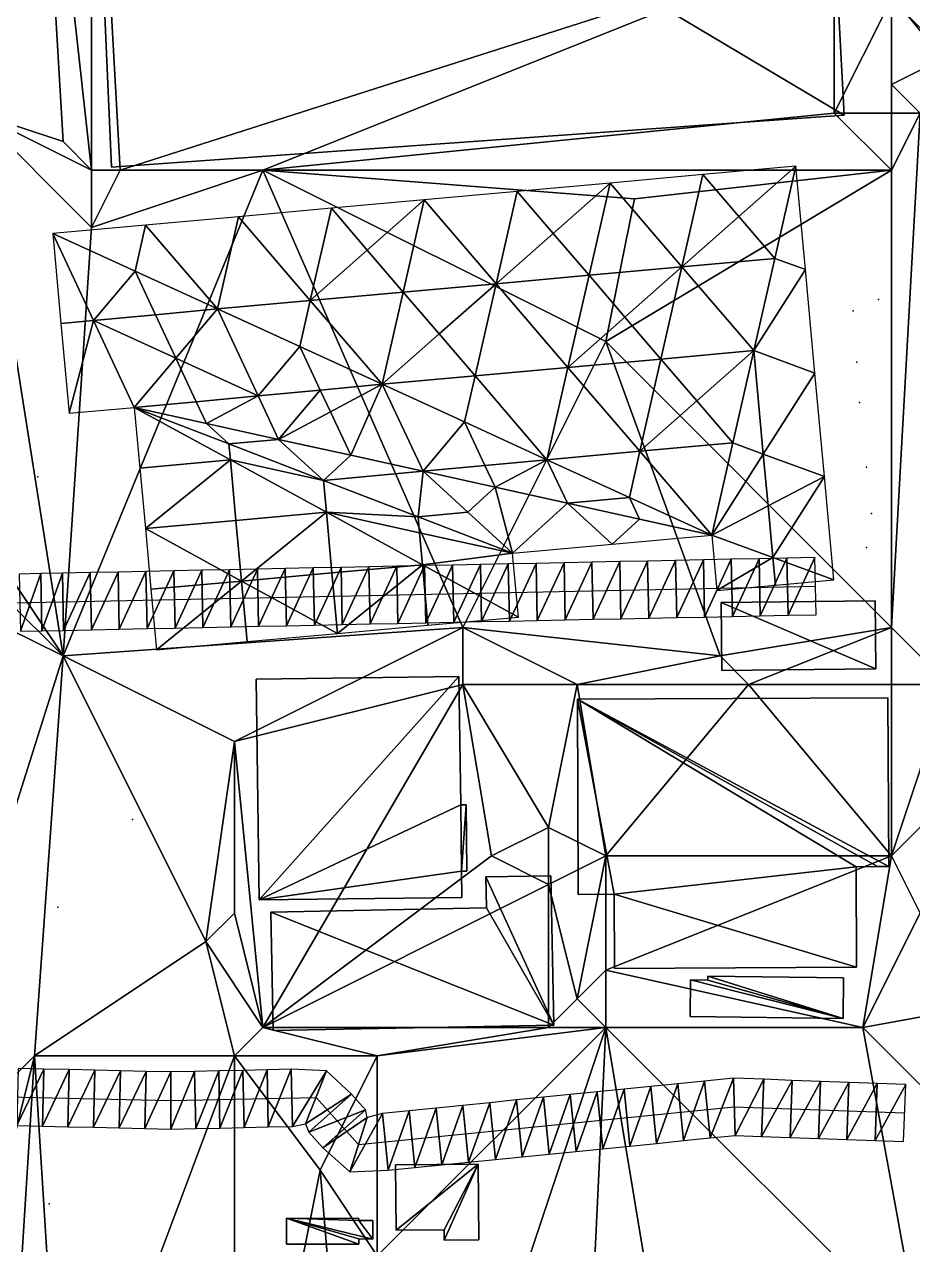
# Model space of a CAD drawing. Header units: metres. Extents: x -1103 to 901, y -902 to 905.
# Drawn here: x -632.7 to -570.5, y 724.8 to 810.2 of the extents above; entities that cross this region are included whole.
import ezdxf

# ---------------------------------------------------------------- set-up
doc = ezdxf.new("R2010")
doc.units = ezdxf.units.M
for name, color, linetype in [('OSM_BUILDING_FOOTPRINTS', 7, 'CONTINUOUS'), ('OSM_BUILDING_ROOFS', 1, 'CONTINUOUS'), ('OSM_BUILDING_WALLS', 8, 'CONTINUOUS'), ('OSM_PARKING', 8, 'CONTINUOUS'), ('OSM_ROAD_AXES', 2, 'CONTINUOUS'), ('OSM_ROAD_SURFACE', 9, 'CONTINUOUS'), ('OSM_TERRAIN', 3, 'CONTINUOUS'), ('OSM_TREES', 3, 'CONTINUOUS')]:
    doc.layers.add(name, color=color, linetype=linetype)

msp = doc.modelspace()

# ---------------------------------------------------------------- linework, layer by layer
at = {"layer": 'OSM_BUILDING_FOOTPRINTS'}
for points in [[(-626.601, 800.214, 9.581), (-628.137, 835.304, 9.581), (-594.169, 837.948, 9.581), (-584.928, 826.933, 9.581), (-585.635, 826.325, 9.581), (-585.381, 825.595, 9.581), (-584.861, 824.411, 9.581), (-583.082, 823.98, 9.581), (-582.606, 824.699, 9.581), (-575.93, 815.73, 9.581), (-575.311, 803.864, 9.581), (-626.601, 800.214, 9.581)], [(-573.144, 769.858, 8.443), (-573.088, 765.102, 8.443), (-583.877, 764.991, 8.443), (-583.932, 769.747, 8.443), (-573.144, 769.858, 8.443)], [(-616.475, 764.372, 10.88), (-602.282, 764.56, 10.88), (-602.16, 755.569, 10.88), (-601.773, 755.569, 10.88), (-601.718, 750.935, 10.88), (-602.094, 750.935, 10.88), (-602.071, 749.1, 10.88), (-616.265, 748.922, 10.88), (-616.475, 764.372, 10.88)], [(-572.248, 763.067, 9.192), (-572.193, 751.256, 9.192), (-572.978, 751.256, 9.192), (-574.47, 751.245, 9.192), (-574.437, 744.201, 9.192), (-591.382, 744.123, 9.192), (-591.404, 749.321, 9.192), (-593.925, 749.31, 9.192), (-593.991, 762.979, 9.192), (-572.248, 763.067, 9.192)], [(-615.292, 739.777, 10.719), (-615.447, 748.071, 10.719), (-600.358, 748.359, 10.719), (-600.391, 750.526, 10.719), (-595.848, 750.615, 10.719), (-595.649, 740.142, 10.719), (-615.292, 739.777, 10.719)], [(-575.354, 743.46, 9.37), (-575.387, 740.618, 9.37), (-586.098, 740.761, 9.37), (-586.065, 743.316, 9.37), (-584.849, 743.294, 9.37), (-584.849, 743.592, 9.37), (-575.354, 743.46, 9.37)], [(-606.725, 730.366, 10.719), (-600.944, 730.421, 10.719), (-600.899, 725.124, 10.719), (-603.309, 725.101, 10.719), (-603.32, 725.831, 10.719), (-606.681, 725.798, 10.719), (-606.725, 730.366, 10.719)], [(-614.363, 724.825, 10.967), (-614.352, 726.65, 10.967), (-609.278, 726.628, 10.967), (-609.278, 726.473, 10.967), (-608.306, 726.473, 10.967), (-608.317, 725.179, 10.967), (-609.278, 725.19, 10.967), (-609.289, 724.814, 10.967), (-614.363, 724.825, 10.967)]]:
    msp.add_polyline3d(points, close=True, dxfattribs=at)
at = {"layer": 'OSM_BUILDING_ROOFS'}
for points in [[(-573.144, 843.488, 45.796), (-598.502, 844.284, 45.796), (-568.037, 807.403, 45.796)], [(-568.037, 807.403, 45.796), (-563.903, 832.617, 45.796), (-573.144, 843.488, 45.796)], [(-628.137, 835.304, 33.981), (-626.601, 800.214, 33.981), (-575.311, 803.864, 33.981)], [(-628.137, 835.304, 33.981), (-575.311, 803.864, 33.981), (-575.93, 815.73, 33.981)], [(-573.088, 765.102, 18.443), (-573.144, 769.858, 18.443), (-583.932, 769.747, 18.443)], [(-573.088, 765.102, 18.443), (-583.932, 769.747, 18.443), (-583.877, 764.991, 18.443)], [(-602.282, 764.56, 20.88), (-616.475, 764.372, 20.88), (-616.265, 748.922, 20.88)], [(-602.16, 755.569, 20.88), (-602.282, 764.56, 20.88), (-616.265, 748.922, 20.88)], [(-572.193, 751.256, 46.392), (-572.248, 763.067, 46.392), (-593.991, 762.979, 46.392)], [(-593.991, 762.979, 46.392), (-593.925, 749.31, 46.392), (-591.404, 749.321, 46.392)], [(-572.978, 751.256, 46.392), (-572.193, 751.256, 46.392), (-593.991, 762.979, 46.392)], [(-593.991, 762.979, 46.392), (-591.404, 749.321, 46.392), (-574.47, 751.245, 46.392)], [(-593.991, 762.979, 46.392), (-574.47, 751.245, 46.392), (-572.978, 751.256, 46.392)], [(-602.16, 755.569, 20.88), (-616.265, 748.922, 20.88), (-602.094, 750.935, 20.88)], [(-602.094, 750.935, 20.88), (-601.773, 755.569, 20.88), (-602.16, 755.569, 20.88)], [(-602.094, 750.935, 20.88), (-601.718, 750.935, 20.88), (-601.773, 755.569, 20.88)], [(-616.265, 748.922, 20.88), (-602.071, 749.1, 20.88), (-602.094, 750.935, 20.88)], [(-591.404, 749.321, 46.392), (-574.437, 744.201, 46.392), (-574.47, 751.245, 46.392)], [(-595.649, 740.142, 20.719), (-595.848, 750.615, 20.719), (-600.391, 750.526, 20.719)], [(-595.649, 740.142, 20.719), (-600.391, 750.526, 20.719), (-600.358, 748.359, 20.719)], [(-591.404, 749.321, 46.392), (-591.382, 744.123, 46.392), (-574.437, 744.201, 46.392)], [(-595.649, 740.142, 20.719), (-600.358, 748.359, 20.719), (-615.447, 748.071, 20.719)], [(-615.447, 748.071, 20.719), (-615.292, 739.777, 20.719), (-595.649, 740.142, 20.719)], [(-575.387, 740.618, 59.37), (-586.065, 743.316, 59.37), (-586.098, 740.761, 59.37)], [(-575.387, 740.618, 59.37), (-584.849, 743.294, 59.37), (-586.065, 743.316, 59.37)], [(-575.387, 740.618, 59.37), (-575.354, 743.46, 59.37), (-584.849, 743.592, 59.37)], [(-575.387, 740.618, 59.37), (-584.849, 743.592, 59.37), (-584.849, 743.294, 59.37)], [(-600.944, 730.421, 20.719), (-606.725, 730.366, 20.719), (-606.681, 725.798, 20.719)], [(-600.944, 730.421, 20.719), (-606.681, 725.798, 20.719), (-603.32, 725.831, 20.719)], [(-600.944, 730.421, 20.719), (-603.32, 725.831, 20.719), (-603.309, 725.101, 20.719)], [(-600.944, 730.421, 20.719), (-603.309, 725.101, 20.719), (-600.899, 725.124, 20.719)], [(-614.352, 726.65, 20.967), (-614.363, 724.825, 20.967), (-609.289, 724.814, 20.967)], [(-614.352, 726.65, 20.967), (-609.289, 724.814, 20.967), (-609.278, 725.19, 20.967)], [(-614.352, 726.65, 20.967), (-609.278, 725.19, 20.967), (-608.317, 725.179, 20.967)], [(-609.278, 726.473, 20.967), (-609.278, 726.628, 20.967), (-614.352, 726.65, 20.967)], [(-609.278, 726.473, 20.967), (-614.352, 726.65, 20.967), (-608.317, 725.179, 20.967)], [(-608.317, 725.179, 20.967), (-608.306, 726.473, 20.967), (-609.278, 726.473, 20.967)]]:
    msp.add_3dface(points, dxfattribs=at)
at = {"layer": 'OSM_BUILDING_WALLS'}
for points in [[(-598.502, 844.284, 8.596), (-568.037, 807.403, 8.596), (-568.037, 807.403, 45.796)], [(-598.502, 844.284, 8.596), (-568.037, 807.403, 45.796), (-598.502, 844.284, 45.796)], [(-628.137, 835.304, 9.581), (-626.601, 800.214, 9.581), (-626.601, 800.214, 33.981)], [(-628.137, 835.304, 9.581), (-626.601, 800.214, 33.981), (-628.137, 835.304, 33.981)], [(-575.311, 803.864, 9.581), (-575.93, 815.73, 9.581), (-575.93, 815.73, 33.981)], [(-575.311, 803.864, 9.581), (-575.93, 815.73, 33.981), (-575.311, 803.864, 33.981)], [(-626.601, 800.214, 9.581), (-575.311, 803.864, 9.581), (-575.311, 803.864, 33.981)], [(-626.601, 800.214, 9.581), (-575.311, 803.864, 33.981), (-626.601, 800.214, 33.981)], [(-573.144, 769.858, 8.443), (-583.932, 769.747, 8.443), (-583.932, 769.747, 18.443)], [(-573.144, 769.858, 8.443), (-583.932, 769.747, 18.443), (-573.144, 769.858, 18.443)], [(-583.932, 769.747, 8.443), (-583.877, 764.991, 8.443), (-583.877, 764.991, 18.443)], [(-583.932, 769.747, 8.443), (-583.877, 764.991, 18.443), (-583.932, 769.747, 18.443)], [(-573.088, 765.102, 8.443), (-573.144, 769.858, 8.443), (-573.144, 769.858, 18.443)], [(-573.088, 765.102, 8.443), (-573.144, 769.858, 18.443), (-573.088, 765.102, 18.443)], [(-602.282, 764.56, 10.88), (-616.475, 764.372, 10.88), (-616.475, 764.372, 20.88)], [(-602.282, 764.56, 10.88), (-616.475, 764.372, 20.88), (-602.282, 764.56, 20.88)], [(-602.16, 755.569, 10.88), (-602.282, 764.56, 10.88), (-602.282, 764.56, 20.88)], [(-602.16, 755.569, 10.88), (-602.282, 764.56, 20.88), (-602.16, 755.569, 20.88)], [(-583.877, 764.991, 8.443), (-573.088, 765.102, 8.443), (-573.088, 765.102, 18.443)], [(-583.877, 764.991, 8.443), (-573.088, 765.102, 18.443), (-583.877, 764.991, 18.443)], [(-616.475, 764.372, 10.88), (-616.265, 748.922, 10.88), (-616.265, 748.922, 20.88)], [(-616.475, 764.372, 10.88), (-616.265, 748.922, 20.88), (-616.475, 764.372, 20.88)], [(-572.248, 763.067, 9.192), (-593.991, 762.979, 9.192), (-593.991, 762.979, 46.392)], [(-572.248, 763.067, 9.192), (-593.991, 762.979, 46.392), (-572.248, 763.067, 46.392)], [(-593.991, 762.979, 9.192), (-593.925, 749.31, 9.192), (-593.925, 749.31, 46.392)], [(-593.991, 762.979, 9.192), (-593.925, 749.31, 46.392), (-593.991, 762.979, 46.392)], [(-572.193, 751.256, 9.192), (-572.248, 763.067, 9.192), (-572.248, 763.067, 46.392)], [(-572.193, 751.256, 9.192), (-572.248, 763.067, 46.392), (-572.193, 751.256, 46.392)], [(-601.773, 755.569, 10.88), (-602.16, 755.569, 10.88), (-602.16, 755.569, 20.88)], [(-601.773, 755.569, 10.88), (-602.16, 755.569, 20.88), (-601.773, 755.569, 20.88)], [(-601.718, 750.935, 10.88), (-601.773, 755.569, 10.88), (-601.773, 755.569, 20.88)], [(-601.718, 750.935, 10.88), (-601.773, 755.569, 20.88), (-601.718, 750.935, 20.88)], [(-602.071, 749.1, 10.88), (-602.094, 750.935, 10.88), (-602.094, 750.935, 20.88)], [(-602.071, 749.1, 10.88), (-602.094, 750.935, 20.88), (-602.071, 749.1, 20.88)], [(-602.094, 750.935, 10.88), (-601.718, 750.935, 10.88), (-601.718, 750.935, 20.88)], [(-602.094, 750.935, 10.88), (-601.718, 750.935, 20.88), (-602.094, 750.935, 20.88)], [(-574.47, 751.245, 9.192), (-572.978, 751.256, 9.192), (-572.978, 751.256, 46.392)], [(-574.47, 751.245, 9.192), (-572.978, 751.256, 46.392), (-574.47, 751.245, 46.392)], [(-574.437, 744.201, 9.192), (-574.47, 751.245, 9.192), (-574.47, 751.245, 46.392)], [(-574.437, 744.201, 9.192), (-574.47, 751.245, 46.392), (-574.437, 744.201, 46.392)], [(-572.978, 751.256, 9.192), (-572.193, 751.256, 9.192), (-572.193, 751.256, 46.392)], [(-572.978, 751.256, 9.192), (-572.193, 751.256, 46.392), (-572.978, 751.256, 46.392)], [(-595.848, 750.615, 10.719), (-600.391, 750.526, 10.719), (-600.391, 750.526, 20.719)], [(-595.848, 750.615, 10.719), (-600.391, 750.526, 20.719), (-595.848, 750.615, 20.719)], [(-600.391, 750.526, 10.719), (-600.358, 748.359, 10.719), (-600.358, 748.359, 20.719)], [(-600.391, 750.526, 10.719), (-600.358, 748.359, 20.719), (-600.391, 750.526, 20.719)], [(-595.649, 740.142, 10.719), (-595.848, 750.615, 10.719), (-595.848, 750.615, 20.719)], [(-595.649, 740.142, 10.719), (-595.848, 750.615, 20.719), (-595.649, 740.142, 20.719)], [(-616.265, 748.922, 10.88), (-602.071, 749.1, 10.88), (-602.071, 749.1, 20.88)], [(-616.265, 748.922, 10.88), (-602.071, 749.1, 20.88), (-616.265, 748.922, 20.88)], [(-593.925, 749.31, 9.192), (-591.404, 749.321, 9.192), (-591.404, 749.321, 46.392)], [(-593.925, 749.31, 9.192), (-591.404, 749.321, 46.392), (-593.925, 749.31, 46.392)], [(-591.404, 749.321, 9.192), (-591.382, 744.123, 9.192), (-591.382, 744.123, 46.392)], [(-591.404, 749.321, 9.192), (-591.382, 744.123, 46.392), (-591.404, 749.321, 46.392)], [(-600.358, 748.359, 10.719), (-615.447, 748.071, 10.719), (-615.447, 748.071, 20.719)], [(-600.358, 748.359, 10.719), (-615.447, 748.071, 20.719), (-600.358, 748.359, 20.719)], [(-615.447, 748.071, 10.719), (-615.292, 739.777, 10.719), (-615.292, 739.777, 20.719)], [(-615.447, 748.071, 10.719), (-615.292, 739.777, 20.719), (-615.447, 748.071, 20.719)], [(-591.382, 744.123, 9.192), (-574.437, 744.201, 9.192), (-574.437, 744.201, 46.392)], [(-591.382, 744.123, 9.192), (-574.437, 744.201, 46.392), (-591.382, 744.123, 46.392)], [(-586.065, 743.316, 9.37), (-586.098, 740.761, 9.37), (-586.098, 740.761, 59.37)], [(-586.065, 743.316, 9.37), (-586.098, 740.761, 59.37), (-586.065, 743.316, 59.37)], [(-584.849, 743.294, 9.37), (-586.065, 743.316, 9.37), (-586.065, 743.316, 59.37)], [(-584.849, 743.294, 9.37), (-586.065, 743.316, 59.37), (-584.849, 743.294, 59.37)], [(-584.849, 743.592, 9.37), (-584.849, 743.294, 9.37), (-584.849, 743.294, 59.37)], [(-584.849, 743.592, 9.37), (-584.849, 743.294, 59.37), (-584.849, 743.592, 59.37)], [(-575.354, 743.46, 9.37), (-584.849, 743.592, 9.37), (-584.849, 743.592, 59.37)], [(-575.354, 743.46, 9.37), (-584.849, 743.592, 59.37), (-575.354, 743.46, 59.37)], [(-575.387, 740.618, 9.37), (-575.354, 743.46, 9.37), (-575.354, 743.46, 59.37)], [(-575.387, 740.618, 9.37), (-575.354, 743.46, 59.37), (-575.387, 740.618, 59.37)], [(-586.098, 740.761, 9.37), (-575.387, 740.618, 9.37), (-575.387, 740.618, 59.37)], [(-586.098, 740.761, 9.37), (-575.387, 740.618, 59.37), (-586.098, 740.761, 59.37)], [(-615.292, 739.777, 10.719), (-595.649, 740.142, 10.719), (-595.649, 740.142, 20.719)], [(-615.292, 739.777, 10.719), (-595.649, 740.142, 20.719), (-615.292, 739.777, 20.719)], [(-600.944, 730.421, 10.719), (-606.725, 730.366, 10.719), (-606.725, 730.366, 20.719)], [(-600.944, 730.421, 10.719), (-606.725, 730.366, 20.719), (-600.944, 730.421, 20.719)], [(-606.725, 730.366, 10.719), (-606.681, 725.798, 10.719), (-606.681, 725.798, 20.719)], [(-606.725, 730.366, 10.719), (-606.681, 725.798, 20.719), (-606.725, 730.366, 20.719)], [(-600.899, 725.124, 10.719), (-600.944, 730.421, 10.719), (-600.944, 730.421, 20.719)], [(-600.899, 725.124, 10.719), (-600.944, 730.421, 20.719), (-600.899, 725.124, 20.719)], [(-614.352, 726.65, 10.967), (-614.363, 724.825, 10.967), (-614.363, 724.825, 20.967)], [(-614.352, 726.65, 10.967), (-614.363, 724.825, 20.967), (-614.352, 726.65, 20.967)], [(-609.278, 726.628, 10.967), (-614.352, 726.65, 10.967), (-614.352, 726.65, 20.967)], [(-609.278, 726.628, 10.967), (-614.352, 726.65, 20.967), (-609.278, 726.628, 20.967)], [(-609.278, 726.473, 10.967), (-609.278, 726.628, 10.967), (-609.278, 726.628, 20.967)], [(-609.278, 726.473, 10.967), (-609.278, 726.628, 20.967), (-609.278, 726.473, 20.967)], [(-608.306, 726.473, 10.967), (-609.278, 726.473, 10.967), (-609.278, 726.473, 20.967)], [(-608.306, 726.473, 10.967), (-609.278, 726.473, 20.967), (-608.306, 726.473, 20.967)], [(-608.317, 725.179, 10.967), (-608.306, 726.473, 10.967), (-608.306, 726.473, 20.967)], [(-608.317, 725.179, 10.967), (-608.306, 726.473, 20.967), (-608.317, 725.179, 20.967)], [(-609.289, 724.814, 10.967), (-609.278, 725.19, 10.967), (-609.278, 725.19, 20.967)], [(-609.289, 724.814, 10.967), (-609.278, 725.19, 20.967), (-609.289, 724.814, 20.967)], [(-609.278, 725.19, 10.967), (-608.317, 725.179, 10.967), (-608.317, 725.179, 20.967)], [(-609.278, 725.19, 10.967), (-608.317, 725.179, 20.967), (-609.278, 725.19, 20.967)], [(-606.681, 725.798, 10.719), (-603.32, 725.831, 10.719), (-603.32, 725.831, 20.719)], [(-606.681, 725.798, 10.719), (-603.32, 725.831, 20.719), (-606.681, 725.798, 20.719)], [(-603.32, 725.831, 10.719), (-603.309, 725.101, 10.719), (-603.309, 725.101, 20.719)], [(-603.32, 725.831, 10.719), (-603.309, 725.101, 20.719), (-603.32, 725.831, 20.719)], [(-614.363, 724.825, 10.967), (-609.289, 724.814, 10.967), (-609.289, 724.814, 20.967)], [(-614.363, 724.825, 10.967), (-609.289, 724.814, 20.967), (-614.363, 724.825, 20.967)], [(-603.309, 725.101, 10.719), (-600.899, 725.124, 10.719), (-600.899, 725.124, 20.719)], [(-603.309, 725.101, 10.719), (-600.899, 725.124, 20.719), (-603.309, 725.101, 20.719)]]:
    msp.add_3dface(points, dxfattribs=at)
at = {"layer": 'OSM_PARKING'}
for points in [[(-586.67, 793.236, 10.749), (-585.197, 799.692, 10.626), (-591.701, 799.103, 10.793)], [(-586.67, 793.236, 10.749), (-582.681, 796.759, 10.477), (-585.197, 799.692, 10.626)], [(-582.681, 796.759, 10.477), (-578.693, 800.281, 10.521), (-585.197, 799.692, 10.626)], [(-580.166, 793.825, 10.553), (-578.693, 800.281, 10.521), (-582.681, 796.759, 10.477)], [(-580.166, 793.825, 10.553), (-578.027, 793.04, 10.467), (-578.693, 800.281, 10.521)], [(-595.689, 795.581, 10.983), (-591.701, 799.103, 10.793), (-598.205, 798.514, 10.988)], [(-593.173, 792.647, 10.979), (-591.701, 799.103, 10.793), (-595.689, 795.581, 10.983)], [(-593.173, 792.647, 10.979), (-586.67, 793.236, 10.749), (-591.701, 799.103, 10.793)], [(-608.697, 794.403, 11.807), (-604.708, 797.925, 11.415), (-611.212, 797.336, 11.839)], [(-606.181, 791.469, 11.776), (-604.708, 797.925, 11.415), (-608.697, 794.403, 11.807)], [(-599.677, 792.058, 11.407), (-604.708, 797.925, 11.415), (-606.181, 791.469, 11.776)], [(-599.677, 792.058, 11.407), (-598.205, 798.514, 10.988), (-604.708, 797.925, 11.415)], [(-599.677, 792.058, 11.407), (-595.689, 795.581, 10.983), (-598.205, 798.514, 10.988)], [(-612.685, 790.88, 12.138), (-611.212, 797.336, 11.839), (-617.716, 796.747, 12.217)], [(-612.685, 790.88, 12.138), (-608.697, 794.403, 11.807), (-611.212, 797.336, 11.839)], [(-624.957, 792.93, 13.137), (-624.22, 796.158, 13.045), (-630.724, 795.569, 13.864)], [(-619.189, 790.291, 12.465), (-624.22, 796.158, 13.045), (-624.957, 792.93, 13.137)], [(-619.189, 790.291, 12.465), (-617.716, 796.747, 12.217), (-624.22, 796.158, 13.045)], [(-612.685, 790.88, 12.138), (-617.716, 796.747, 12.217), (-619.189, 790.291, 12.465)], [(-580.166, 793.825, 10.553), (-582.681, 796.759, 10.477), (-586.67, 793.236, 10.749)], [(-630.724, 795.569, 13.864), (-630.144, 789.276, 13.79), (-627.867, 789.481, 13.506)], [(-630.724, 795.569, 13.864), (-627.867, 789.481, 13.506), (-624.957, 792.93, 13.137)], [(-593.173, 792.647, 10.979), (-595.689, 795.581, 10.983), (-599.677, 792.058, 11.407)], [(-606.181, 791.469, 11.776), (-608.697, 794.403, 11.807), (-612.685, 790.88, 12.138)], [(-581.639, 787.37, 10.691), (-580.166, 793.825, 10.553), (-586.67, 793.236, 10.749)], [(-581.639, 787.37, 10.691), (-578.027, 793.04, 10.467), (-580.166, 793.825, 10.553)], [(-624.957, 792.93, 13.137), (-627.867, 789.481, 13.506), (-623.528, 789.886, 12.953)], [(-624.957, 792.93, 13.137), (-623.528, 789.886, 12.953), (-619.189, 790.291, 12.465)], [(-590.658, 789.714, 11.021), (-586.67, 793.236, 10.749), (-593.173, 792.647, 10.979)], [(-588.142, 786.78, 10.987), (-586.67, 793.236, 10.749), (-590.658, 789.714, 11.021)], [(-581.639, 787.37, 10.691), (-586.67, 793.236, 10.749), (-588.142, 786.78, 10.987)], [(-581.639, 787.37, 10.691), (-577.361, 785.799, 10.519), (-578.027, 793.04, 10.467)], [(-599.677, 792.058, 11.407), (-606.181, 791.469, 11.776), (-603.666, 788.536, 11.744)], [(-601.15, 785.602, 11.713), (-599.677, 792.058, 11.407), (-603.666, 788.536, 11.744)], [(-594.646, 786.191, 11.347), (-599.677, 792.058, 11.407), (-601.15, 785.602, 11.713)], [(-594.646, 786.191, 11.347), (-593.173, 792.647, 10.979), (-599.677, 792.058, 11.407)], [(-594.646, 786.191, 11.347), (-590.658, 789.714, 11.021), (-593.173, 792.647, 10.979)], [(-607.654, 785.014, 12.079), (-606.181, 791.469, 11.776), (-612.685, 790.88, 12.138)], [(-603.666, 788.536, 11.744), (-606.181, 791.469, 11.776), (-607.654, 785.014, 12.079)], [(-623.528, 789.886, 12.953), (-622.099, 786.842, 12.769), (-619.189, 790.291, 12.465)], [(-619.189, 790.291, 12.465), (-622.099, 786.842, 12.769), (-616.332, 784.203, 12.527)], [(-613.422, 787.652, 12.277), (-612.685, 790.88, 12.138), (-619.189, 790.291, 12.465)], [(-619.189, 790.291, 12.465), (-616.332, 784.203, 12.527), (-613.422, 787.652, 12.277)], [(-607.654, 785.014, 12.079), (-612.685, 790.88, 12.138), (-613.422, 787.652, 12.277)], [(-630.144, 789.276, 13.79), (-629.563, 782.984, 13.716), (-627.867, 789.481, 13.506)], [(-627.867, 789.481, 13.506), (-629.563, 782.984, 13.716), (-625.009, 783.393, 13.138)], [(-627.867, 789.481, 13.506), (-622.099, 786.842, 12.769), (-623.528, 789.886, 12.953)], [(-627.867, 789.481, 13.506), (-625.009, 783.393, 13.138), (-622.099, 786.842, 12.769)], [(-588.142, 786.78, 10.987), (-590.658, 789.714, 11.021), (-594.646, 786.191, 11.347)], [(-601.15, 785.602, 11.713), (-603.666, 788.536, 11.744), (-607.654, 785.014, 12.079)], [(-613.422, 787.652, 12.277), (-616.332, 784.203, 12.527), (-611.993, 784.608, 12.308)], [(-613.422, 787.652, 12.277), (-611.993, 784.608, 12.308), (-607.654, 785.014, 12.079)], [(-622.099, 786.842, 12.769), (-625.009, 783.393, 13.138), (-620.67, 783.798, 12.746)], [(-622.099, 786.842, 12.769), (-620.67, 783.798, 12.746), (-616.332, 784.203, 12.527)], [(-589.615, 780.325, 11.06), (-588.142, 786.78, 10.987), (-594.646, 786.191, 11.347)], [(-589.615, 780.325, 11.06), (-585.627, 783.847, 10.908), (-588.142, 786.78, 10.987)], [(-585.627, 783.847, 10.908), (-581.639, 787.37, 10.691), (-588.142, 786.78, 10.987)], [(-583.111, 780.914, 10.83), (-581.639, 787.37, 10.691), (-585.627, 783.847, 10.908)], [(-583.111, 780.914, 10.83), (-580.972, 780.129, 10.744), (-581.639, 787.37, 10.691)], [(-580.972, 780.129, 10.744), (-577.361, 785.799, 10.519), (-581.639, 787.37, 10.691)], [(-596.119, 779.736, 11.65), (-594.646, 786.191, 11.347), (-601.15, 785.602, 11.713)], [(-589.615, 780.325, 11.06), (-594.646, 786.191, 11.347), (-596.119, 779.736, 11.65)], [(-607.654, 785.014, 12.079), (-611.993, 784.608, 12.308), (-611.278, 783.086, 12.323)], [(-607.654, 785.014, 12.079), (-611.278, 783.086, 12.323), (-609.85, 780.042, 12.354)], [(-607.654, 785.014, 12.079), (-609.85, 780.042, 12.354), (-604.796, 778.926, 12.139)], [(-601.886, 782.375, 11.864), (-601.15, 785.602, 11.713), (-607.654, 785.014, 12.079)], [(-607.654, 785.014, 12.079), (-604.796, 778.926, 12.139), (-601.886, 782.375, 11.864)], [(-596.119, 779.736, 11.65), (-601.15, 785.602, 11.713), (-601.886, 782.375, 11.864)], [(-580.972, 780.129, 10.744), (-576.695, 778.558, 10.572), (-577.361, 785.799, 10.519)], [(-616.332, 784.203, 12.527), (-620.67, 783.798, 12.746), (-619.956, 782.276, 12.761)], [(-616.332, 784.203, 12.527), (-619.956, 782.276, 12.761), (-614.903, 781.159, 12.557)], [(-611.993, 784.608, 12.308), (-616.332, 784.203, 12.527), (-614.903, 781.159, 12.557)], [(-611.278, 783.086, 12.323), (-611.993, 784.608, 12.308), (-614.903, 781.159, 12.557)], [(-620.67, 783.798, 12.746), (-625.009, 783.393, 13.138), (-619.956, 782.276, 12.761)], [(-625.009, 783.393, 13.138), (-624.619, 779.152, 13.086), (-618.285, 779.724, 12.764)], [(-625.009, 783.393, 13.138), (-618.285, 779.724, 12.764), (-618.388, 780.841, 12.733)], [(-625.009, 783.393, 13.138), (-618.388, 780.841, 12.733), (-619.956, 782.276, 12.761)], [(-583.111, 780.914, 10.83), (-585.627, 783.847, 10.908), (-589.615, 780.325, 11.06)], [(-611.278, 783.086, 12.323), (-614.903, 781.159, 12.557), (-609.85, 780.042, 12.354)], [(-619.956, 782.276, 12.761), (-618.388, 780.841, 12.733), (-614.903, 781.159, 12.557)], [(-601.886, 782.375, 11.864), (-604.796, 778.926, 12.139), (-600.458, 779.331, 11.895)], [(-601.886, 782.375, 11.864), (-600.458, 779.331, 11.895), (-596.119, 779.736, 11.65)], [(-618.388, 780.841, 12.733), (-611.766, 778.29, 12.501), (-614.903, 781.159, 12.557)], [(-618.388, 780.841, 12.733), (-618.285, 779.724, 12.764), (-611.766, 778.29, 12.501)], [(-614.903, 781.159, 12.557), (-611.766, 778.29, 12.501), (-609.85, 780.042, 12.354)], [(-584.584, 774.458, 10.863), (-583.111, 780.914, 10.83), (-589.615, 780.325, 11.06)], [(-584.584, 774.458, 10.863), (-580.972, 780.129, 10.744), (-583.111, 780.914, 10.83)], [(-609.85, 780.042, 12.354), (-611.766, 778.29, 12.501), (-604.796, 778.926, 12.139)], [(-590.351, 777.097, 11.179), (-589.615, 780.325, 11.06), (-596.119, 779.736, 11.65)], [(-584.584, 774.458, 10.863), (-589.615, 780.325, 11.06), (-590.351, 777.097, 11.179)], [(-584.584, 774.458, 10.863), (-580.639, 776.508, 10.768), (-580.972, 780.129, 10.744)], [(-580.639, 776.508, 10.768), (-576.695, 778.558, 10.572), (-580.972, 780.129, 10.744)], [(-624.619, 779.152, 13.086), (-624.23, 774.911, 13.202), (-618.285, 779.724, 12.764)], [(-618.285, 779.724, 12.764), (-624.23, 774.911, 13.202), (-617.896, 775.483, 12.883)], [(-618.285, 779.724, 12.764), (-617.896, 775.483, 12.883), (-611.562, 776.055, 12.564)], [(-618.285, 779.724, 12.764), (-611.562, 776.055, 12.564), (-611.766, 778.29, 12.501)], [(-600.458, 779.331, 11.895), (-604.796, 778.926, 12.139), (-599.743, 777.809, 11.91)], [(-596.119, 779.736, 11.65), (-600.458, 779.331, 11.895), (-599.743, 777.809, 11.91)], [(-596.119, 779.736, 11.65), (-599.743, 777.809, 11.91), (-594.69, 776.692, 11.573)], [(-596.119, 779.736, 11.65), (-594.69, 776.692, 11.573), (-590.351, 777.097, 11.179)], [(-611.766, 778.29, 12.501), (-605.145, 775.738, 12.268), (-604.796, 778.926, 12.139)], [(-611.766, 778.29, 12.501), (-611.562, 776.055, 12.564), (-605.145, 775.738, 12.268)], [(-605.145, 775.738, 12.268), (-601.66, 776.056, 12.072), (-604.796, 778.926, 12.139)], [(-604.796, 778.926, 12.139), (-601.66, 776.056, 12.072), (-599.743, 777.809, 11.91)], [(-580.639, 776.508, 10.768), (-580.306, 772.888, 10.737), (-576.695, 778.558, 10.572)], [(-580.306, 772.888, 10.737), (-576.029, 771.317, 10.612), (-576.695, 778.558, 10.572)], [(-601.66, 776.056, 12.072), (-598.523, 773.186, 11.974), (-599.743, 777.809, 11.91)], [(-599.743, 777.809, 11.91), (-598.523, 773.186, 11.974), (-594.69, 776.692, 11.573)], [(-594.69, 776.692, 11.573), (-598.523, 773.186, 11.974), (-591.553, 773.822, 11.341)], [(-590.351, 777.097, 11.179), (-594.69, 776.692, 11.573), (-589.637, 775.575, 11.141)], [(-594.69, 776.692, 11.573), (-591.553, 773.822, 11.341), (-589.637, 775.575, 11.141)], [(-590.351, 777.097, 11.179), (-589.637, 775.575, 11.141), (-584.584, 774.458, 10.863)], [(-584.584, 774.458, 10.863), (-580.306, 772.888, 10.737), (-580.639, 776.508, 10.768)], [(-617.896, 775.483, 12.883), (-617.506, 771.242, 13.002), (-611.562, 776.055, 12.564)], [(-611.562, 776.055, 12.564), (-617.506, 771.242, 13.002), (-611.172, 771.814, 12.683)], [(-611.562, 776.055, 12.564), (-611.172, 771.814, 12.683), (-604.838, 772.387, 12.364)], [(-605.145, 775.738, 12.268), (-611.562, 776.055, 12.564), (-605.042, 774.621, 12.301)], [(-611.562, 776.055, 12.564), (-604.838, 772.387, 12.364), (-605.042, 774.621, 12.301)], [(-605.145, 775.738, 12.268), (-598.523, 773.186, 11.974), (-601.66, 776.056, 12.072)], [(-605.145, 775.738, 12.268), (-605.042, 774.621, 12.301), (-598.523, 773.186, 11.974)], [(-589.637, 775.575, 11.141), (-591.553, 773.822, 11.341), (-584.584, 774.458, 10.863)], [(-624.23, 774.911, 13.202), (-617.506, 771.242, 13.002), (-617.896, 775.483, 12.883)], [(-624.23, 774.911, 13.202), (-623.84, 770.67, 13.321), (-617.506, 771.242, 13.002)], [(-605.042, 774.621, 12.301), (-604.838, 772.387, 12.364), (-598.523, 773.186, 11.974)], [(-584.584, 774.458, 10.863), (-584.231, 770.576, 10.831), (-580.306, 772.888, 10.737)], [(-604.838, 772.387, 12.364), (-598.114, 768.718, 12.012), (-598.523, 773.186, 11.974)], [(-611.172, 771.814, 12.683), (-610.782, 767.573, 12.801), (-604.838, 772.387, 12.364)], [(-604.838, 772.387, 12.364), (-610.782, 767.573, 12.801), (-604.448, 768.146, 12.482)], [(-604.838, 772.387, 12.364), (-604.448, 768.146, 12.482), (-598.114, 768.718, 12.012)], [(-580.306, 772.888, 10.737), (-584.231, 770.576, 10.831), (-580.13, 770.947, 10.721)], [(-580.306, 772.888, 10.737), (-580.13, 770.947, 10.721), (-576.029, 771.317, 10.612)], [(-611.172, 771.814, 12.683), (-617.506, 771.242, 13.002), (-610.782, 767.573, 12.801)], [(-623.84, 770.67, 13.321), (-623.45, 766.429, 13.438), (-617.506, 771.242, 13.002)], [(-617.506, 771.242, 13.002), (-623.45, 766.429, 13.438), (-617.116, 767.001, 13.12)], [(-617.506, 771.242, 13.002), (-617.116, 767.001, 13.12), (-610.782, 767.573, 12.801)]]:
    msp.add_3dface(points, dxfattribs=at)
at = {"layer": 'OSM_ROAD_AXES'}
for points in [[(-636.04, 769.669, 14.304), (-630.005, 769.791, 13.676), (-577.322, 770.886, 10.554)], [(-634.979, 735.165, 14.576), (-622.444, 734.877, 13.874), (-612.285, 735.099, 13.194), (-609.323, 731.792, 13.004), (-583.003, 734.436, 11.777), (-571.076, 734.004, 11.25)]]:
    msp.add_polyline3d(points, dxfattribs=at)
at = {"layer": 'OSM_ROAD_SURFACE'}
for points in [[(-614.353, 768.116, 12.913), (-612.485, 772.155, 12.694), (-614.437, 772.115, 12.788)], [(-614.353, 768.116, 12.913), (-612.402, 768.156, 12.819), (-612.485, 772.155, 12.694)], [(-612.402, 768.156, 12.819), (-610.534, 772.196, 12.6), (-612.485, 772.155, 12.694)], [(-612.402, 768.156, 12.819), (-610.451, 768.197, 12.725), (-610.534, 772.196, 12.6)], [(-610.451, 768.197, 12.725), (-608.583, 772.236, 12.506), (-610.534, 772.196, 12.6)], [(-610.451, 768.197, 12.725), (-608.5, 768.237, 12.632), (-608.583, 772.236, 12.506)], [(-608.5, 768.237, 12.632), (-606.632, 772.277, 12.412), (-608.583, 772.236, 12.506)], [(-608.5, 768.237, 12.632), (-606.549, 768.278, 12.538), (-606.632, 772.277, 12.412)], [(-606.549, 768.278, 12.538), (-604.681, 772.318, 12.318), (-606.632, 772.277, 12.412)], [(-606.549, 768.278, 12.538), (-604.597, 768.318, 12.444), (-604.681, 772.318, 12.318)], [(-604.597, 768.318, 12.444), (-602.729, 772.358, 12.218), (-604.681, 772.318, 12.318)], [(-604.597, 768.318, 12.444), (-602.646, 768.359, 12.35), (-602.729, 772.358, 12.218)], [(-602.646, 768.359, 12.35), (-600.778, 772.399, 12.113), (-602.729, 772.358, 12.218)], [(-602.646, 768.359, 12.35), (-600.695, 768.4, 12.208), (-600.778, 772.399, 12.113)], [(-600.695, 768.4, 12.208), (-598.827, 772.439, 11.973), (-600.778, 772.399, 12.113)], [(-600.695, 768.4, 12.208), (-598.744, 768.44, 12.033), (-598.827, 772.439, 11.973)], [(-598.744, 768.44, 12.033), (-596.876, 772.48, 11.799), (-598.827, 772.439, 11.973)], [(-598.744, 768.44, 12.033), (-596.793, 768.481, 11.858), (-596.876, 772.48, 11.799)], [(-596.793, 768.481, 11.858), (-594.925, 772.52, 11.624), (-596.876, 772.48, 11.799)], [(-596.793, 768.481, 11.858), (-594.841, 768.521, 11.683), (-594.925, 772.52, 11.624)], [(-594.841, 768.521, 11.683), (-592.973, 772.561, 11.449), (-594.925, 772.52, 11.624)], [(-594.841, 768.521, 11.683), (-592.89, 768.562, 11.509), (-592.973, 772.561, 11.449)], [(-592.89, 768.562, 11.509), (-591.022, 772.602, 11.274), (-592.973, 772.561, 11.449)], [(-592.89, 768.562, 11.509), (-590.939, 768.602, 11.334), (-591.022, 772.602, 11.274)], [(-590.939, 768.602, 11.334), (-589.071, 772.642, 11.099), (-591.022, 772.602, 11.274)], [(-590.939, 768.602, 11.334), (-588.988, 768.643, 11.159), (-589.071, 772.642, 11.099)], [(-588.988, 768.643, 11.159), (-587.12, 772.683, 10.925), (-589.071, 772.642, 11.099)], [(-588.988, 768.643, 11.159), (-587.036, 768.684, 10.984), (-587.12, 772.683, 10.925)], [(-587.036, 768.684, 10.984), (-585.168, 772.723, 10.829), (-587.12, 772.683, 10.925)], [(-587.036, 768.684, 10.984), (-585.085, 768.724, 10.809), (-585.168, 772.723, 10.829)], [(-585.085, 768.724, 10.809), (-583.217, 772.764, 10.776), (-585.168, 772.723, 10.829)], [(-585.085, 768.724, 10.809), (-583.134, 768.765, 10.751), (-583.217, 772.764, 10.776)], [(-583.134, 768.765, 10.751), (-581.266, 772.804, 10.723), (-583.217, 772.764, 10.776)], [(-583.134, 768.765, 10.751), (-581.183, 768.805, 10.698), (-581.266, 772.804, 10.723)], [(-581.183, 768.805, 10.698), (-579.315, 772.845, 10.67), (-581.266, 772.804, 10.723)], [(-581.183, 768.805, 10.698), (-579.232, 768.846, 10.645), (-579.315, 772.845, 10.67)], [(-579.232, 768.846, 10.645), (-577.364, 772.886, 10.617), (-579.315, 772.845, 10.67)], [(-579.232, 768.846, 10.645), (-577.28, 768.886, 10.592), (-577.364, 772.886, 10.617)], [(-632.982, 767.73, 14.146), (-631.554, 771.76, 13.943), (-633.063, 771.729, 14.188)], [(-632.982, 767.73, 14.146), (-631.473, 767.761, 13.878), (-631.554, 771.76, 13.943)], [(-631.473, 767.761, 13.878), (-630.046, 771.79, 13.732), (-631.554, 771.76, 13.943)], [(-631.473, 767.761, 13.878), (-629.964, 767.791, 13.72), (-630.046, 771.79, 13.732)], [(-629.964, 767.791, 13.72), (-628.095, 771.831, 13.485), (-630.046, 771.79, 13.732)], [(-629.964, 767.791, 13.72), (-628.012, 767.832, 13.57), (-628.095, 771.831, 13.485)], [(-628.012, 767.832, 13.57), (-626.144, 771.871, 13.351), (-628.095, 771.831, 13.485)], [(-628.012, 767.832, 13.57), (-626.061, 767.872, 13.477), (-626.144, 771.871, 13.351)], [(-626.061, 767.872, 13.477), (-624.193, 771.912, 13.257), (-626.144, 771.871, 13.351)], [(-626.061, 767.872, 13.477), (-624.11, 767.913, 13.383), (-624.193, 771.912, 13.257)], [(-624.11, 767.913, 13.383), (-622.241, 771.952, 13.163), (-624.193, 771.912, 13.257)], [(-624.11, 767.913, 13.383), (-622.158, 767.953, 13.289), (-622.241, 771.952, 13.163)], [(-622.158, 767.953, 13.289), (-620.29, 771.993, 13.069), (-622.241, 771.952, 13.163)], [(-622.158, 767.953, 13.289), (-620.207, 767.994, 13.195), (-620.29, 771.993, 13.069)], [(-620.207, 767.994, 13.195), (-618.339, 772.034, 12.976), (-620.29, 771.993, 13.069)], [(-620.207, 767.994, 13.195), (-618.256, 768.034, 13.101), (-618.339, 772.034, 12.976)], [(-618.256, 768.034, 13.101), (-616.388, 772.074, 12.882), (-618.339, 772.034, 12.976)], [(-618.256, 768.034, 13.101), (-616.305, 768.075, 13.007), (-616.388, 772.074, 12.882)], [(-616.305, 768.075, 13.007), (-614.437, 772.115, 12.788), (-616.388, 772.074, 12.882)], [(-616.305, 768.075, 13.007), (-614.353, 768.116, 12.913), (-614.437, 772.115, 12.788)], [(-633.234, 733.124, 14.586), (-631.351, 737.082, 14.407), (-633.142, 737.123, 14.504)], [(-633.234, 733.124, 14.586), (-631.443, 733.083, 14.442), (-631.351, 737.082, 14.407)], [(-631.443, 733.083, 14.442), (-629.561, 737.041, 14.307), (-631.351, 737.082, 14.407)], [(-631.443, 733.083, 14.442), (-629.652, 733.042, 14.342), (-629.561, 737.041, 14.307)], [(-629.652, 733.042, 14.342), (-627.77, 737, 14.207), (-629.561, 737.041, 14.307)], [(-629.652, 733.042, 14.342), (-627.862, 733.001, 14.242), (-627.77, 737, 14.207)], [(-627.862, 733.001, 14.242), (-625.979, 736.959, 14.107), (-627.77, 737, 14.207)], [(-627.862, 733.001, 14.242), (-626.071, 732.96, 14.142), (-625.979, 736.959, 14.107)], [(-626.071, 732.96, 14.142), (-624.188, 736.918, 14.007), (-625.979, 736.959, 14.107)], [(-626.071, 732.96, 14.142), (-624.28, 732.919, 14.042), (-624.188, 736.918, 14.007)], [(-624.28, 732.919, 14.042), (-622.441, 736.877, 13.909), (-624.188, 736.918, 14.007)], [(-624.28, 732.919, 14.042), (-622.446, 732.877, 13.939), (-622.441, 736.877, 13.909)], [(-622.446, 732.877, 13.939), (-620.707, 732.915, 13.841), (-620.794, 736.914, 13.816)], [(-622.446, 732.877, 13.939), (-620.794, 736.914, 13.816), (-622.441, 736.877, 13.909)], [(-620.707, 732.915, 13.841), (-619.101, 736.951, 13.721), (-620.794, 736.914, 13.816)], [(-620.707, 732.915, 13.841), (-619.014, 732.952, 13.732), (-619.101, 736.951, 13.721)], [(-619.014, 732.952, 13.732), (-617.408, 736.988, 13.604), (-619.101, 736.951, 13.721)], [(-619.014, 732.952, 13.732), (-617.321, 732.989, 13.603), (-617.408, 736.988, 13.604)], [(-617.321, 732.989, 13.603), (-615.715, 737.024, 13.491), (-617.408, 736.988, 13.604)], [(-617.321, 732.989, 13.603), (-615.628, 733.025, 13.463), (-615.715, 737.024, 13.491)], [(-615.628, 733.025, 13.463), (-614.022, 737.061, 13.38), (-615.715, 737.024, 13.491)], [(-615.628, 733.025, 13.463), (-613.935, 733.062, 13.329), (-614.022, 737.061, 13.38)], [(-613.935, 733.062, 13.329), (-611.546, 736.957, 13.217), (-614.022, 737.061, 13.38)], [(-613.935, 733.062, 13.329), (-613.024, 733.24, 13.271), (-611.546, 736.957, 13.217)], [(-613.024, 733.24, 13.271), (-609.808, 735.331, 13.085), (-611.546, 736.957, 13.217)], [(-584.683, 732.257, 11.874), (-583.064, 736.435, 11.853), (-585.083, 736.237, 11.939)], [(-584.683, 732.257, 11.874), (-582.943, 732.436, 11.801), (-583.064, 736.435, 11.853)], [(-582.943, 732.436, 11.801), (-580.943, 736.362, 11.76), (-583.064, 736.435, 11.853)], [(-582.943, 732.436, 11.801), (-581.088, 732.365, 11.719), (-580.943, 736.362, 11.76)], [(-581.088, 732.365, 11.719), (-578.955, 736.29, 11.672), (-580.943, 736.362, 11.76)], [(-581.088, 732.365, 11.719), (-579.1, 732.293, 11.631), (-578.955, 736.29, 11.672)], [(-579.1, 732.293, 11.631), (-576.967, 736.219, 11.584), (-578.955, 736.29, 11.672)], [(-594.083, 731.313, 12.308), (-592.603, 735.481, 12.292), (-594.483, 735.293, 12.36)], [(-594.083, 731.313, 12.308), (-592.203, 731.501, 12.267), (-592.603, 735.481, 12.292)], [(-592.203, 731.501, 12.267), (-590.723, 735.67, 12.172), (-592.603, 735.481, 12.292)], [(-592.203, 731.501, 12.267), (-590.323, 731.69, 12.098), (-590.723, 735.67, 12.172)], [(-590.323, 731.69, 12.098), (-588.843, 735.859, 12.097), (-590.723, 735.67, 12.172)], [(-590.323, 731.69, 12.098), (-588.443, 731.879, 12.023), (-588.843, 735.859, 12.097)], [(-588.443, 731.879, 12.023), (-586.963, 736.048, 12.019), (-588.843, 735.859, 12.097)], [(-588.443, 731.879, 12.023), (-586.563, 732.068, 11.948), (-586.963, 736.048, 12.019)], [(-586.563, 732.068, 11.948), (-585.083, 736.237, 11.939), (-586.963, 736.048, 12.019)], [(-586.563, 732.068, 11.948), (-584.683, 732.257, 11.874), (-585.083, 736.237, 11.939)], [(-579.1, 732.293, 11.631), (-577.112, 732.221, 11.543), (-576.967, 736.219, 11.584)], [(-577.112, 732.221, 11.543), (-574.98, 736.147, 11.496), (-576.967, 736.219, 11.584)], [(-577.112, 732.221, 11.543), (-575.124, 732.149, 11.455), (-574.98, 736.147, 11.496)], [(-575.124, 732.149, 11.455), (-572.992, 736.075, 11.408), (-574.98, 736.147, 11.496)], [(-575.124, 732.149, 11.455), (-573.136, 732.078, 11.367), (-572.992, 736.075, 11.408)], [(-573.136, 732.078, 11.367), (-571.004, 736.003, 11.321), (-572.992, 736.075, 11.408)], [(-573.136, 732.078, 11.367), (-571.148, 732.006, 11.28), (-571.004, 736.003, 11.321)], [(-613.024, 733.24, 13.271), (-612.787, 732.662, 13.249), (-609.808, 735.331, 13.085)], [(-612.787, 732.662, 13.249), (-608.82, 734.229, 13.032), (-609.808, 735.331, 13.085)], [(-601.603, 730.557, 12.714), (-600.123, 734.726, 12.648), (-602.003, 734.537, 12.731)], [(-601.603, 730.557, 12.714), (-599.723, 730.746, 12.605), (-600.123, 734.726, 12.648)], [(-599.723, 730.746, 12.605), (-598.243, 734.915, 12.564), (-600.123, 734.726, 12.648)], [(-599.723, 730.746, 12.605), (-597.843, 730.935, 12.493), (-598.243, 734.915, 12.564)], [(-597.843, 730.935, 12.493), (-596.363, 735.104, 12.472), (-598.243, 734.915, 12.564)], [(-597.843, 730.935, 12.493), (-595.963, 731.124, 12.381), (-596.363, 735.104, 12.472)], [(-595.963, 731.124, 12.381), (-594.483, 735.293, 12.36), (-596.363, 735.104, 12.472)], [(-595.963, 731.124, 12.381), (-594.083, 731.313, 12.308), (-594.483, 735.293, 12.36)], [(-612.787, 732.662, 13.249), (-611.8, 731.56, 13.172), (-608.82, 734.229, 13.032)], [(-611.8, 731.56, 13.172), (-608.716, 733.698, 13.028), (-608.82, 734.229, 13.032)], [(-609.93, 729.886, 13.08), (-607.243, 729.991, 12.964), (-607.642, 733.971, 12.982)], [(-609.93, 729.886, 13.08), (-607.642, 733.971, 12.982), (-608.716, 733.698, 13.028)], [(-607.243, 729.991, 12.964), (-605.763, 734.16, 12.898), (-607.642, 733.971, 12.982)], [(-607.243, 729.991, 12.964), (-605.363, 730.18, 12.881), (-605.763, 734.16, 12.898)], [(-605.363, 730.18, 12.881), (-603.883, 734.349, 12.815), (-605.763, 734.16, 12.898)], [(-605.363, 730.18, 12.881), (-603.483, 730.369, 12.798), (-603.883, 734.349, 12.815)], [(-603.483, 730.369, 12.798), (-602.003, 734.537, 12.731), (-603.883, 734.349, 12.815)], [(-603.483, 730.369, 12.798), (-601.603, 730.557, 12.714), (-602.003, 734.537, 12.731)], [(-611.8, 731.56, 13.172), (-609.93, 729.886, 13.08), (-608.716, 733.698, 13.028)]]:
    msp.add_3dface(points, dxfattribs=at)
at = {"layer": 'OSM_TERRAIN'}
for points in [[(-634, 848, 12.706), (-636, 804, 14.43), (-632, 836, 13.121)], [(-636, 804, 14.43), (-630, 802, 13.337), (-632, 836, 13.121)], [(-630, 802, 13.337), (-628, 800, 12.399), (-632, 836, 13.121)], [(-632, 836, 13.121), (-628, 800, 12.399), (-628, 836, 12.043)], [(-628, 800, 12.399), (-626, 800, 11.921), (-628, 836, 12.043)], [(-628, 836, 12.043), (-626, 800, 11.921), (-576, 816, 11.802)], [(-626, 800, 11.921), (-616, 800, 11.91), (-576, 816, 11.802)], [(-576, 804, 11.831), (-576, 816, 11.802), (-616, 800, 11.91)], [(-576, 804, 11.831), (-572, 812, 10.889), (-576, 816, 11.802)], [(-568, 808, 10.847), (-560, 814, 10.818), (-572, 812, 10.889)], [(-576, 804, 11.831), (-572, 804, 10.328), (-572, 812, 10.889)], [(-572, 806, 10.29), (-568, 808, 10.847), (-572, 812, 10.889)], [(-572, 804, 10.328), (-572, 806, 10.29), (-572, 812, 10.889)], [(-570, 804, 9.95), (-568, 808, 10.847), (-572, 806, 10.29)], [(-572, 804, 10.328), (-570, 804, 9.95), (-572, 806, 10.29)], [(-634, 772, 14.288), (-630, 766, 13.674), (-636, 804, 14.43)], [(-630, 766, 13.674), (-628, 796, 13.437), (-636, 804, 14.43)], [(-636, 804, 14.43), (-628, 796, 13.437), (-628, 800, 12.399)], [(-636, 804, 14.43), (-628, 800, 12.399), (-630, 802, 13.337)], [(-572, 800, 10.031), (-576, 804, 11.831), (-616, 800, 11.91)], [(-572, 800, 10.031), (-572, 804, 10.328), (-576, 804, 11.831)], [(-568, 764, 10.066), (-570, 804, 9.95), (-572, 768, 10.393)], [(-572, 768, 10.393), (-570, 804, 9.95), (-572, 800, 10.031)], [(-572, 800, 10.031), (-570, 804, 9.95), (-572, 804, 10.328)], [(-630, 766, 13.674), (-602, 768, 12.281), (-616, 800, 11.91)], [(-630, 766, 13.674), (-616, 800, 11.91), (-628, 796, 13.437)], [(-628, 796, 13.437), (-626, 800, 11.921), (-628, 800, 12.399)], [(-628, 796, 13.437), (-616, 800, 11.91), (-626, 800, 11.921)], [(-602, 768, 12.281), (-592, 788, 11.054), (-616, 800, 11.91)], [(-592, 788, 11.054), (-590, 798, 10.422), (-616, 800, 11.91)], [(-616, 800, 11.91), (-590, 798, 10.422), (-572, 800, 10.031)], [(-572, 768, 10.393), (-572, 800, 10.031), (-592, 788, 11.054)], [(-592, 788, 11.054), (-572, 800, 10.031), (-590, 798, 10.422)], [(-602, 768, 12.281), (-584, 766, 10.708), (-592, 788, 11.054)], [(-584, 766, 10.708), (-572, 768, 10.393), (-592, 788, 11.054)], [(-634, 770, 13.966), (-630, 766, 13.674), (-634, 772, 14.288)], [(-634, 768, 14.292), (-630, 766, 13.674), (-634, 770, 13.966)], [(-642, 728, 15.031), (-630, 766, 13.674), (-634, 768, 14.292)], [(-618, 760, 13.093), (-602, 768, 12.281), (-630, 766, 13.674)], [(-602, 764, 12.953), (-602, 768, 12.281), (-618, 760, 13.093)], [(-602, 764, 12.953), (-594, 764, 11.42), (-602, 768, 12.281)], [(-594, 764, 11.42), (-584, 766, 10.708), (-602, 768, 12.281)], [(-582, 764, 11.147), (-572, 768, 10.393), (-584, 766, 10.708)], [(-582, 764, 11.147), (-572, 764, 11.109), (-572, 768, 10.393)], [(-572, 764, 11.109), (-568, 764, 10.066), (-572, 768, 10.393)], [(-642, 728, 15.031), (-632, 738, 14.387), (-630, 766, 13.674)], [(-632, 738, 14.387), (-620, 746, 13.792), (-630, 766, 13.674)], [(-620, 746, 13.792), (-618, 760, 13.093), (-630, 766, 13.674)], [(-594, 764, 11.42), (-582, 764, 11.147), (-584, 766, 10.708)], [(-616, 740, 12.998), (-602, 764, 12.953), (-618, 760, 13.093)], [(-600, 752, 12.885), (-602, 764, 12.953), (-616, 740, 12.998)], [(-600, 752, 12.885), (-596, 754, 11.943), (-602, 764, 12.953)], [(-602, 764, 12.953), (-596, 754, 11.943), (-594, 764, 11.42)], [(-596, 754, 11.943), (-592, 752, 11.334), (-594, 764, 11.42)], [(-592, 752, 11.334), (-582, 764, 11.147), (-594, 764, 11.42)], [(-592, 752, 11.334), (-572, 752, 11.313), (-582, 764, 11.147)], [(-572, 752, 11.313), (-572, 764, 11.109), (-582, 764, 11.147)], [(-572, 752, 11.313), (-568, 764, 10.066), (-572, 764, 11.109)], [(-572, 752, 11.313), (-568, 756, 10.311), (-568, 764, 10.066)], [(-620, 746, 13.792), (-618, 748, 13.176), (-618, 760, 13.093)], [(-618, 748, 13.176), (-616, 740, 12.998), (-618, 760, 13.093)], [(-570, 748, 10.98), (-568, 756, 10.311), (-572, 752, 11.313)], [(-596, 750, 12.883), (-596, 754, 11.943), (-600, 752, 12.885)], [(-596, 750, 12.883), (-592, 752, 11.334), (-596, 754, 11.943)], [(-616, 740, 12.998), (-596, 750, 12.883), (-600, 752, 12.885)], [(-594, 742, 12.566), (-592, 752, 11.334), (-596, 750, 12.883)], [(-594, 742, 12.566), (-592, 744, 11.565), (-592, 752, 11.334)], [(-592, 744, 11.565), (-574, 740, 11.449), (-572, 752, 11.313)], [(-592, 744, 11.565), (-572, 752, 11.313), (-592, 752, 11.334)], [(-572, 752, 11.313), (-574, 740, 11.449), (-570, 748, 10.98)], [(-596, 740, 12.866), (-596, 750, 12.883), (-616, 740, 12.998)], [(-596, 740, 12.866), (-594, 742, 12.566), (-596, 750, 12.883)], [(-620, 746, 13.792), (-616, 740, 12.998), (-618, 748, 13.176)], [(-574, 740, 11.449), (-552, 744, 11.006), (-570, 748, 10.98)], [(-632, 738, 14.387), (-618, 738, 13.602), (-620, 746, 13.792)], [(-618, 738, 13.602), (-616, 740, 12.998), (-620, 746, 13.792)], [(-594, 742, 12.566), (-592, 740, 12.237), (-592, 744, 11.565)], [(-592, 740, 12.237), (-574, 740, 11.449), (-592, 744, 11.565)], [(-566, 732, 11.006), (-552, 744, 11.006), (-574, 740, 11.449)], [(-596, 740, 12.866), (-592, 740, 12.237), (-594, 742, 12.566)], [(-618, 738, 13.602), (-608, 738, 12.947), (-616, 740, 12.998)], [(-608, 738, 12.947), (-596, 740, 12.866), (-616, 740, 12.998)], [(-598, 722, 12.302), (-592, 740, 12.237), (-608, 724, 12.949)], [(-608, 724, 12.949), (-592, 740, 12.237), (-608, 738, 12.947)], [(-608, 738, 12.947), (-592, 740, 12.237), (-596, 740, 12.866)], [(-598, 722, 12.302), (-594, 698, 12.24), (-592, 740, 12.237)], [(-594, 698, 12.24), (-588, 716, 11.725), (-592, 740, 12.237)], [(-588, 716, 11.725), (-570, 718, 11.013), (-592, 740, 12.237)], [(-570, 718, 11.013), (-574, 740, 11.449), (-592, 740, 12.237)], [(-574, 740, 11.449), (-570, 718, 11.013), (-566, 732, 11.006)], [(-632, 738, 14.387), (-642, 728, 15.031), (-638, 714, 15.119)], [(-638, 714, 15.119), (-634, 706, 15.104), (-632, 738, 14.387)], [(-634, 706, 15.104), (-630, 706, 14.513), (-632, 738, 14.387)], [(-630, 706, 14.513), (-618, 738, 13.602), (-632, 738, 14.387)], [(-630, 706, 14.513), (-618, 700, 13.663), (-618, 738, 13.602)], [(-618, 738, 13.602), (-618, 700, 13.663), (-612, 730, 13.117)], [(-612, 730, 13.117), (-608, 738, 12.947), (-618, 738, 13.602)], [(-612, 730, 13.117), (-608, 724, 12.949), (-608, 738, 12.947)], [(-618, 700, 13.663), (-610, 706, 13.023), (-612, 730, 13.117)], [(-610, 706, 13.023), (-608, 724, 12.949), (-612, 730, 13.117)]]:
    msp.add_3dface(points, dxfattribs=at)
at = {"layer": 'OSM_TREES'}
for p in [(-572.901, 790.947, 10.173), (-574.68, 790.151, 10.261), (-574.426, 786.557, 10.29), (-574.249, 783.748, 10.314), (-573.741, 779.213, 10.343), (-631.751, 778.538, 13.895), (-573.398, 775.973, 10.364), (-573.741, 773.584, 10.407), (-625.13, 754.54, 13.771), (-630.369, 748.402, 14.092), (-630.977, 727.656, 14.406)]:
    msp.add_point(p, dxfattribs=at)

doc.saveas('drawing.dxf')
